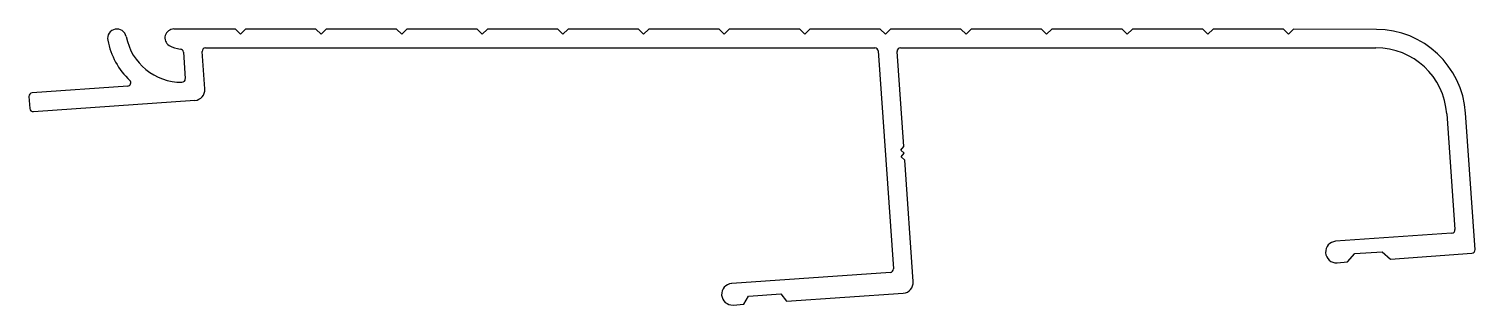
# Model space of a CAD drawing. Extents: x -56 to 52, y 0 to 20.
import ezdxf

# ---------------------------------------------------------------- set-up
doc = ezdxf.new("R2010")
doc.units = 0
doc.layers.add('1', color=4, linetype='CONTINUOUS')

msp = doc.modelspace()

# ---------------------------------------------------------------- linework, layer by layer
at = {"layer": '1', "color": 7}
for p, q in [((-40.74, 20.46), (-45.32, 20.46)), ((-40.36, 20.08), (-40.74, 20.46)), ((-39.98, 20.46), (-40.36, 20.08)), ((-34.74, 20.46), (-39.98, 20.46)), ((-34.36, 20.08), (-34.74, 20.46)), ((-33.98, 20.46), (-34.36, 20.08)), ((-28.74, 20.46), (-33.98, 20.46)), ((-28.36, 20.08), (-28.74, 20.46)), ((-27.98, 20.46), (-28.36, 20.08)), ((-22.74, 20.46), (-27.98, 20.46)), ((-22.36, 20.08), (-22.74, 20.46)), ((-21.98, 20.46), (-22.36, 20.08)), ((-16.74, 20.46), (-21.98, 20.46)), ((-16.36, 20.08), (-16.74, 20.46)), ((-15.98, 20.46), (-16.36, 20.08)), ((-10.74, 20.46), (-15.98, 20.46)), ((-10.36, 20.08), (-10.74, 20.46)), ((-9.98, 20.46), (-10.36, 20.08)), ((-4.74, 20.46), (-9.98, 20.46)), ((-4.36, 20.08), (-4.74, 20.46)), ((-3.98, 20.46), (-4.36, 20.08)), ((1.26, 20.46), (-3.98, 20.46)), ((1.64, 20.08), (1.26, 20.46)), ((2.02, 20.46), (1.64, 20.08)), ((7.26, 20.46), (2.02, 20.46)), ((7.64, 20.08), (7.26, 20.46)), ((8.02, 20.46), (7.64, 20.08)), ((13.26, 20.46), (8.02, 20.46)), ((13.64, 20.08), (13.26, 20.46)), ((14.02, 20.46), (13.64, 20.08)), ((19.26, 20.46), (14.02, 20.46)), ((19.64, 20.08), (19.26, 20.46)), ((20.02, 20.46), (19.64, 20.08)), ((25.26, 20.46), (20.02, 20.46)), ((25.64, 20.08), (25.26, 20.46)), ((26.02, 20.46), (25.64, 20.08)), ((31.26, 20.46), (26.02, 20.46)), ((31.64, 20.08), (31.26, 20.46)), ((32.02, 20.46), (31.64, 20.08)), ((37.26, 20.46), (32.02, 20.46)), ((37.64, 20.08), (37.26, 20.46)), ((38.02, 20.46), (37.64, 20.08)), ((44.18, 20.43), (38.02, 20.46)), ((-44.61, 18.74), (-44.47, 16.77)), ((-43.01, 16.01), (-43.21, 18.8)), ((-42.96, 19.06), (6.86, 19.06)), ((7.11, 18.83), (8.24, 2.63)), ((9.01, 11.72), (8.51, 18.8)), ((8.76, 19.06), (44.15, 19.06)), ((-48.75, 16.21), (-55.87, 15.71)), ((-56.1, 15.45), (-56.04, 14.55)), ((-55.77, 14.32), (-43.75, 15.16)), ((49.41, 14.15), (50.02, 5.55)), ((51.52, 4.05), (50.81, 14.22)), ((8.78, 11.45), (9.01, 11.72)), ((9.04, 11.22), (8.78, 11.45)), ((8.81, 10.95), (9.04, 11.22)), ((9.08, 10.72), (8.81, 10.95)), ((9.71, 1.68), (9.08, 10.72)), ((49.78, 5.28), (41.14, 4.68)), ((42.04, 3.14), (42.58, 3.76)), ((42.58, 3.76), (44.6, 3.9)), ((44.6, 3.9), (45.22, 3.36)), ((45.22, 3.36), (51.29, 3.79)), ((8.01, 2.36), (-3.8, 1.54)), ((41.26, 3.08), (42.04, 3.14)), ((-2.9, 0), (-2.56, 0.6)), ((-2.56, 0.6), (-0.15, 0.77)), ((-0.15, 0.77), (0.27, 0.22)), ((0.27, 0.22), (8.97, 0.83)), ((-3.69, -0.06), (-2.9, 0))]:
    msp.add_line(p, q, dxfattribs=at)
for centre, radius, start, end in [((-49.55, 19.76), 0.7, 11.0829, 191.0829), ((-45.32, 19.8), 0.663, 90, 237.4406), ((-44.74, 20.7), 5.6, 191.0829, 226.4707), ((-44.74, 20.7), 4.2, 191.0829, 270.3713), ((44.15, 13.75), 6.68, 4, 89.7107), ((-44.74, 20.7), 1.73, 237.4406, 266.7463), ((-44.85, 18.72), 0.25, 4, 86.7463), ((-42.96, 18.81), 0.25, 90, 184), ((6.86, 18.81), 0.25, 4, 90), ((8.76, 18.81), 0.25, 90, 184), ((44.15, 13.78), 5.28, 4, 90), ((-48.77, 16.46), 0.25, 274, 46.4707), ((-44.72, 16.75), 0.25, 270.3713, 4), ((-55.85, 15.46), 0.25, 94, 184), ((-43.81, 15.95), 0.8, 274, 4), ((-55.79, 14.57), 0.25, 184, 274), ((49.77, 5.53), 0.25, 274, 4), ((41.2, 3.88), 0.8, 94, 274), ((51.27, 4.04), 0.25, 274, 4), ((7.99, 2.61), 0.25, 274, 4), ((-3.75, 0.74), 0.8, 94, 274), ((8.91, 1.62), 0.8, 274, 4)]:
    msp.add_arc(centre, radius, start, end, dxfattribs=at)

doc.saveas('drawing.dxf')
